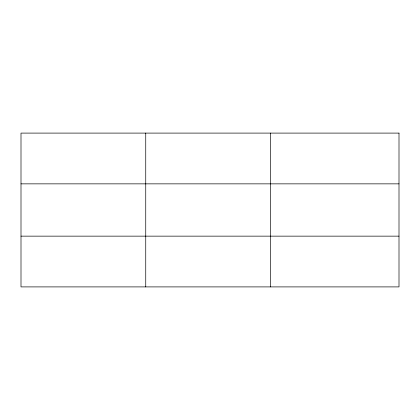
<?xml version="1.0" encoding="UTF-8"?>
<svg xmlns="http://www.w3.org/2000/svg" width="420" height="420" viewBox="0 0 420 420"><rect width="100%" height="100%" fill="white"/><g stroke="black" fill="none" stroke-linecap="round" stroke-linejoin="round"><path stroke-width="0.63" d="M145.74 133.098L145.74 286.902M270.48 133.098L270.48 286.902M21 183.855L399 183.855M21 236.145L399 236.145M399 133.098L399 286.902L21 286.902L21 133.098L399 133.098"/></g></svg>
